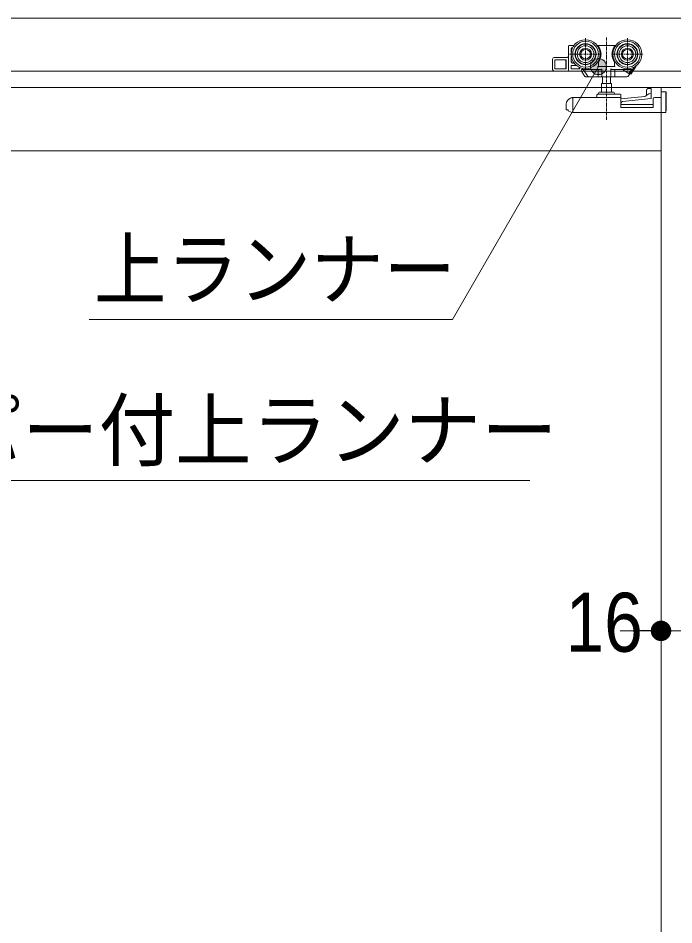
# Model space of a CAD drawing. Units: millimetres, scale not verified. Extents: x -6062 to 6062, y -3045 to 3045.
# Drawn here: x -4287 to -3880, y -163 to 400 of the extents above; entities that cross this region are included whole.
import ezdxf
from ezdxf.enums import TextEntityAlignment as Align

# ---------------------------------------------------------------- set-up
doc = ezdxf.new("R2010")
doc.units = ezdxf.units.MM
doc.header["$LTSCALE"] = 20
doc.header["$PDMODE"] = 32
doc.header["$PDSIZE"] = 10
doc.linetypes.add('USER1', pattern=[2.91, 1.76, -0.4, 0.35, -0.4])
for name, color, linetype, lineweight in [('0-0_3一般', 7, 'Continuous', 15), ('0-1_2寸法-2', 7, 'Continuous', 15), ('0-2_0', 7, 'Continuous', 25), ('0-5_2寸法-3', 7, 'Continuous', 15)]:
    doc.layers.add(name, color=color, linetype=linetype, lineweight=lineweight)
doc.layers.add('0-3_Defpoints', color=7, linetype='Continuous')
doc.styles.add('ＭＳ Ｐゴシック', font='')
doc.styles.get('ＭＳ Ｐゴシック').set_extended_font_data('MS PGothic')

# ---------------------------------------------------------------- blocks, each defined once
blk = doc.blocks.new('グループ-18')
at = {"layer": '0-0_3一般'}
for p, q in [((8736.5, 8000), (-60103.5, 8000)), ((7030, 8000), (-58230, 8000)), ((-43080.5, 7662), (-43138, 7662)), ((-42778, 7662), (-42795.5, 7662)), ((-42778, 7659.3), (-42778, 7654.4)), ((-42560.5, 7662), (-42578, 7662)), ((-42578, 7654.4), (-42578, 7659.3)), ((-43148, 7352), (-43148, 7652)), ((-43116, 7622), (-43116, 7578.7)), ((-43099.2, 7632), (-43106, 7632)), ((-42778, 7654.4), (-42778, 7634.4)), ((-42578, 7634.4), (-42578, 7654.4)), ((-43348, 7492), (-43348, 7362)), ((-43328, 7512), (-43168, 7512)), ((-43181.6, 7372), (-43181.6, 7482)), ((-43116, 7525.2), (-43116, 7452)), ((-43106, 7442), (-43080.5, 7442)), ((-42787.8, 7452.4), (-42788, 7452.5)), ((-42578, 7398), (-42578, 7449.5)), ((-42568.2, 7452.4), (-42568, 7452.5)), ((-58230, 7340), (7030, 7340)), ((-43148, 7342), (-43328, 7342)), ((-43148, 7352), (-43148, 7342)), ((-43148, 7342), (-42998.9, 7342)), ((-43118, 7412), (-43051.1, 7412)), ((-42998.9, 7342), (-42977, 7342)), ((-42988.9, 7342), (-42946.4, 7276.5)), ((-42975.1, 7375.8), (-42972.6, 7372)), ((-42966.1, 7362), (-42914.2, 7282)), ((-42960.7, 7362), (-42750, 7362)), ((-42788, 7398), (-42778, 7398)), ((-42781.9, 7362), (-42781.9, 7282)), ((-42734.3, 7371.5), (-42734.2, 7372)), ((-42734.2, 7282), (-42734.2, 7372)), ((-42621.8, 7372), (-42621.8, 7282)), ((-42606.5, 7362), (-42606, 7362)), ((-42606, 7362), (-42359.6, 7362)), ((-42578, 7398), (-42568, 7398)), ((-42574.1, 7362), (-42574.1, 7282)), ((-42477.8, 7362), (-42399.2, 7310.9)), ((-42366, 7362), (-42399.2, 7310.9)), ((-42388.3, 7309.4), (-42351.2, 7366.5)), ((-42374.4, 7303.3), (-42324.5, 7380.1)), ((-42351.2, 7366.5), (-42334.2, 7392.7)), ((-42324.5, 7380.1), (-42309, 7403.9)), ((-42312.5, 7406.1), (-42309, 7403.9)), ((-42902.2, 7272), (-42907.7, 7272)), ((-42902.2, 7272), (-42776, 7272)), ((-42776.3, 7272), (-42776, 7272)), ((-42776, 7272), (-42731.7, 7272)), ((-42731.9, 7272.1), (-42731.7, 7272)), ((-42731.7, 7272), (-42624.3, 7272)), ((-42727.5, 7190), (-42727.5, 7272)), ((-42628.5, 7272), (-42628.5, 7190)), ((-42624.1, 7272.1), (-42624.3, 7272)), ((-42624.3, 7272), (-42580, 7272)), ((-42580, 7272), (-42423.4, 7272)), ((-42579.7, 7272), (-42580, 7272)), ((-42406.7, 7281.1), (-42388.3, 7309.4)), ((-42398.8, 7311.1), (-42399.2, 7310.9)), ((-42374.4, 7303.3), (-42387, 7311.4)), ((-41680, 7140), (-58240, 7140)), ((-42741, 7080), (-42741, 7190)), ((-42741, 7190), (-42615, 7190)), ((-42615, 7190), (-42615, 7080)), ((-42174.6, 7118.6), (-42174.3, 7119.2)), ((-42162.4, 7124.7), (-42162, 7124.7)), ((-42162, 7124.7), (-42122.4, 7124.7)), ((-42122, 7124.4), (-42122, 7124.4)), ((-42000, -39750), (-42000, 7140)), ((-42000, 7140), (-42000, -39750)), ((-43117.4, 7008.7), (-43126.1, 7005.4)), ((-43117.4, 7008.7), (-43107.5, 7012.4)), ((-43099.7, 7015.3), (-43107.5, 7012.4)), ((-43098, 7006.3), (-43098, 7006)), ((-43098, 7006), (-43098, 6826)), ((-42508, 7016), (-43096.2, 7016)), ((-42798, 7046), (-42798, 7026)), ((-42731.3, 7056), (-42788, 7056)), ((-42590, 7080), (-42766, 7080)), ((-42731.3, 7056), (-42624.7, 7056)), ((-42508, 7056), (-42624.7, 7056)), ((-42498, 7026), (-42498, 7046)), ((-42498, 7026), (-42498, 7006)), ((-42498, 6888), (-42498, 7006)), ((-42182, 7092), (-42182, 7040.2)), ((-42098, 6888), (-42098, 6996)), ((-42078, 7016), (-41998, 7016)), ((-41998, 7016), (-41998, 7086)), ((-41936, 7074), (-41936, 6860)), ((-42498, 6926), (-42098, 6926)), ((-42498, 6888), (-42098, 6888)), ((-43152.6, 6860), (-43152.6, 6846.5)), ((-43152.6, 6846.5), (-43117.4, 6833.3)), ((-43098, 6826), (-43117.4, 6833.3)), ((-41938, 6826), (-43098, 6826)), ((-42000, 6350), (-57920, 6350))]:
    blk.add_line(p, q, dxfattribs=at)
at = {"layer": '0-0_3一般', "linetype": 'USER1'}
for p, q in [((-42938, 7750), (-42938, 7354)), ((-42678, 7758.4), (-42678, 6738.4)), ((-42418, 7750), (-42418, 7354)), ((-43136, 7552), (-42740, 7552)), ((-42616, 7552), (-42220, 7552))]:
    blk.add_line(p, q, dxfattribs=at)
at = {"layer": '0-0_3一般'}
for points in [[(-42578, 7659.3), (-42578, 7662), (-42778, 7662), (-42778, 7659.3)], [(-42778, 7449.5), (-42778.3, 7449.6), (-42778.5, 7449.7), (-42778.8, 7449.7), (-42779, 7449.8), (-42779.3, 7449.9), (-42779.5, 7449.9), (-42779.8, 7450), (-42780, 7450.1), (-42780.3, 7450.2), (-42780.5, 7450.2), (-42780.8, 7450.3), (-42781, 7450.4), (-42781.3, 7450.5), (-42781.5, 7450.5), (-42781.8, 7450.6), (-42782, 7450.7), (-42782.3, 7450.8), (-42782.5, 7450.8), (-42782.8, 7450.9), (-42783, 7451), (-42783.3, 7451.1), (-42783.5, 7451.1), (-42783.8, 7451.2), (-42784, 7451.3), (-42784.3, 7451.4), (-42784.5, 7451.4), (-42784.8, 7451.5), (-42785, 7451.6), (-42785.3, 7451.7), (-42785.5, 7451.7), (-42785.8, 7451.8), (-42786, 7451.9), (-42786.3, 7452), (-42786.5, 7452), (-42786.8, 7452.1), (-42787, 7452.2), (-42787.3, 7452.3), (-42787.5, 7452.3), (-42787.8, 7452.4)], [(-42778, 7449.5), (-42778, 7398), (-42578, 7398)], [(-42578, 7449.5), (-42577.7, 7449.6), (-42577.5, 7449.7), (-42577.2, 7449.7), (-42577, 7449.8), (-42576.7, 7449.9), (-42576.5, 7449.9), (-42576.2, 7450), (-42576, 7450.1), (-42575.7, 7450.2), (-42575.5, 7450.2), (-42575.2, 7450.3), (-42575, 7450.4), (-42574.7, 7450.5), (-42574.5, 7450.5), (-42574.2, 7450.6), (-42574, 7450.7), (-42573.7, 7450.8), (-42573.5, 7450.8), (-42573.2, 7450.9), (-42573, 7451), (-42572.7, 7451.1), (-42572.5, 7451.1), (-42572.2, 7451.2), (-42572, 7451.3), (-42571.7, 7451.4), (-42571.5, 7451.4), (-42571.2, 7451.5), (-42571, 7451.6), (-42570.7, 7451.7), (-42570.5, 7451.7), (-42570.2, 7451.8), (-42570, 7451.9), (-42569.7, 7452), (-42569.5, 7452), (-42569.2, 7452.1), (-42569, 7452.2), (-42568.7, 7452.3), (-42568.5, 7452.3), (-42568.2, 7452.4)], [(-43021.8, 7392.7), (-43008.4, 7372), (-43118, 7372), (-43118, 7412)], [(-42988.9, 7352), (-42988.9, 7362), (-42966.1, 7362), (-42972.6, 7372)], [(-42750, 7362), (-42749.5, 7362), (-42749, 7362), (-42748.5, 7362.1), (-42748, 7362.1), (-42747.5, 7362.2), (-42747, 7362.3), (-42746.4, 7362.4), (-42745.9, 7362.5), (-42745.4, 7362.6), (-42744.9, 7362.7), (-42744.4, 7362.8), (-42743.9, 7363), (-42743.4, 7363.1), (-42742.9, 7363.3), (-42742.4, 7363.5), (-42741.9, 7363.7), (-42741.3, 7363.9), (-42740.8, 7364.1), (-42740.3, 7364.3), (-42739.8, 7364.5), (-42739.3, 7364.8), (-42738.8, 7365), (-42738.4, 7365.3), (-42737.9, 7365.6), (-42737.5, 7365.9), (-42737.1, 7366.2), (-42736.8, 7366.5), (-42736.4, 7366.9), (-42736.1, 7367.2), (-42735.8, 7367.6), (-42735.6, 7368), (-42735.3, 7368.4), (-42735.1, 7368.8), (-42734.9, 7369.2), (-42734.8, 7369.6), (-42734.6, 7370.1), (-42734.5, 7370.5), (-42734.4, 7371), (-42734.3, 7371.5)], [(-42621.8, 7372), (-42621.7, 7371.5), (-42621.6, 7371), (-42621.5, 7370.5), (-42621.4, 7370.1), (-42621.2, 7369.6), (-42621.1, 7369.2), (-42620.9, 7368.8), (-42620.7, 7368.4), (-42620.4, 7368), (-42620.2, 7367.6), (-42619.9, 7367.2), (-42619.6, 7366.9), (-42619.2, 7366.5), (-42618.9, 7366.2), (-42618.5, 7365.9), (-42618.1, 7365.6), (-42617.6, 7365.3), (-42617.2, 7365), (-42616.7, 7364.8), (-42616.2, 7364.5), (-42615.7, 7364.3), (-42615.2, 7364.1), (-42614.7, 7363.9), (-42614.1, 7363.7), (-42613.6, 7363.5), (-42613.1, 7363.3), (-42612.6, 7363.1), (-42612.1, 7363), (-42611.6, 7362.8), (-42611.1, 7362.7), (-42610.6, 7362.6), (-42610.1, 7362.5), (-42609.6, 7362.4), (-42609, 7362.3), (-42608.5, 7362.2), (-42608, 7362.1), (-42607.5, 7362.1), (-42607, 7362), (-42606.5, 7362)], [(-42938, 7272), (-42907.7, 7272), (-42914.2, 7282)], [(-42781.9, 7282), (-42781.9, 7281.7), (-42781.9, 7281.3), (-42781.8, 7281), (-42781.8, 7280.7), (-42781.7, 7280.4), (-42781.7, 7280.1), (-42781.6, 7279.8), (-42781.6, 7279.4), (-42781.5, 7279.1), (-42781.4, 7278.8), (-42781.4, 7278.5), (-42781.3, 7278.2), (-42781.2, 7277.9), (-42781.1, 7277.6), (-42781, 7277.3), (-42780.9, 7276.9), (-42780.8, 7276.6), (-42780.7, 7276.3), (-42780.6, 7276), (-42780.4, 7275.7), (-42780.3, 7275.4), (-42780.2, 7275.1), (-42780, 7274.8), (-42779.8, 7274.6), (-42779.7, 7274.3), (-42779.5, 7274.1), (-42779.3, 7273.8), (-42779.1, 7273.6), (-42778.9, 7273.4), (-42778.7, 7273.2), (-42778.5, 7273), (-42778.2, 7272.9), (-42778, 7272.7), (-42777.7, 7272.6), (-42777.5, 7272.4), (-42777.2, 7272.3), (-42776.9, 7272.2), (-42776.6, 7272.1), (-42776.3, 7272)], [(-42734.2, 7282), (-42734.2, 7281.7), (-42734.2, 7281.4), (-42734.2, 7281.2), (-42734.2, 7280.9), (-42734.2, 7280.6), (-42734.2, 7280.3), (-42734.2, 7280.1), (-42734.2, 7279.8), (-42734.2, 7279.5), (-42734.2, 7279.2), (-42734.2, 7278.9), (-42734.2, 7278.7), (-42734.2, 7278.4), (-42734.2, 7278.1), (-42734.1, 7277.8), (-42734.1, 7277.5), (-42734.1, 7277.2), (-42734.1, 7276.9), (-42734.1, 7276.7), (-42734.1, 7276.4), (-42734.1, 7276.1), (-42734.1, 7275.8), (-42734, 7275.5), (-42734, 7275.3), (-42733.9, 7275), (-42733.9, 7274.7), (-42733.8, 7274.5), (-42733.7, 7274.3), (-42733.6, 7274), (-42733.5, 7273.8), (-42733.3, 7273.6), (-42733.2, 7273.4), (-42733, 7273.2), (-42732.9, 7273), (-42732.7, 7272.8), (-42732.5, 7272.6), (-42732.3, 7272.4), (-42732.1, 7272.3), (-42731.9, 7272.1)], [(-42621.8, 7282), (-42621.8, 7281.7), (-42621.8, 7281.4), (-42621.8, 7281.2), (-42621.8, 7280.9), (-42621.8, 7280.6), (-42621.8, 7280.3), (-42621.8, 7280.1), (-42621.8, 7279.8), (-42621.8, 7279.5), (-42621.8, 7279.2), (-42621.8, 7278.9), (-42621.8, 7278.7), (-42621.8, 7278.4), (-42621.8, 7278.1), (-42621.9, 7277.8), (-42621.9, 7277.5), (-42621.9, 7277.2), (-42621.9, 7276.9), (-42621.9, 7276.7), (-42621.9, 7276.4), (-42621.9, 7276.1), (-42621.9, 7275.8), (-42622, 7275.5), (-42622, 7275.3), (-42622.1, 7275), (-42622.1, 7274.7), (-42622.2, 7274.5), (-42622.3, 7274.3), (-42622.4, 7274), (-42622.5, 7273.8), (-42622.7, 7273.6), (-42622.8, 7273.4), (-42623, 7273.2), (-42623.1, 7273), (-42623.3, 7272.8), (-42623.5, 7272.6), (-42623.7, 7272.4), (-42623.9, 7272.3), (-42624.1, 7272.1)], [(-42574.1, 7282), (-42574.1, 7281.7), (-42574.1, 7281.3), (-42574.2, 7281), (-42574.2, 7280.7), (-42574.3, 7280.4), (-42574.3, 7280.1), (-42574.4, 7279.8), (-42574.4, 7279.4), (-42574.5, 7279.1), (-42574.6, 7278.8), (-42574.6, 7278.5), (-42574.7, 7278.2), (-42574.8, 7277.9), (-42574.9, 7277.6), (-42575, 7277.3), (-42575.1, 7276.9), (-42575.2, 7276.6), (-42575.3, 7276.3), (-42575.4, 7276), (-42575.6, 7275.7), (-42575.7, 7275.4), (-42575.8, 7275.1), (-42576, 7274.8), (-42576.2, 7274.6), (-42576.3, 7274.3), (-42576.5, 7274.1), (-42576.7, 7273.8), (-42576.9, 7273.6), (-42577.1, 7273.4), (-42577.3, 7273.2), (-42577.5, 7273), (-42577.8, 7272.9), (-42578, 7272.7), (-42578.3, 7272.6), (-42578.5, 7272.4), (-42578.8, 7272.3), (-42579.1, 7272.2), (-42579.4, 7272.1), (-42579.7, 7272)], [(-42388.3, 7309.4), (-42388.1, 7309.7), (-42388, 7310), (-42387.9, 7310.2), (-42387.8, 7310.5), (-42387.8, 7310.7), (-42387.8, 7311), (-42387.8, 7311.2), (-42387.8, 7311.4), (-42387.9, 7311.5), (-42388, 7311.7), (-42388.2, 7311.8), (-42388.4, 7312), (-42388.6, 7312.1), (-42388.9, 7312.2), (-42389.2, 7312.2), (-42389.5, 7312.3), (-42389.8, 7312.3), (-42390.2, 7312.4), (-42390.6, 7312.4), (-42391.1, 7312.4), (-42391.5, 7312.3), (-42392, 7312.3), (-42392.5, 7312.3), (-42392.9, 7312.2), (-42393.3, 7312.2), (-42393.8, 7312.1), (-42394.2, 7312.1), (-42394.6, 7312), (-42395, 7312), (-42395.4, 7311.9), (-42395.8, 7311.8), (-42396.2, 7311.8), (-42396.6, 7311.7), (-42397, 7311.6), (-42397.4, 7311.5), (-42397.8, 7311.4), (-42398.1, 7311.3), (-42398.5, 7311.2), (-42398.8, 7311.1)], [(-42181.9, 7092.1), (-42181.9, 7092.8), (-42181.8, 7093.5), (-42181.8, 7094.2), (-42181.8, 7094.9), (-42181.7, 7095.6), (-42181.7, 7096.3), (-42181.6, 7097), (-42181.6, 7097.8), (-42181.5, 7098.5), (-42181.4, 7099.2), (-42181.3, 7099.9), (-42181.2, 7100.6), (-42181, 7101.3), (-42180.9, 7102), (-42180.7, 7102.7), (-42180.6, 7103.4), (-42180.4, 7104), (-42180.2, 7104.7), (-42180.1, 7105.4), (-42179.9, 7106.1), (-42179.7, 7106.8), (-42179.4, 7107.5), (-42179.2, 7108.2), (-42179, 7108.9), (-42178.7, 7109.5), (-42178.5, 7110.2), (-42178.3, 7110.9), (-42178, 7111.5), (-42177.7, 7112.2), (-42177.4, 7112.8), (-42177.2, 7113.5), (-42176.9, 7114.1), (-42176.6, 7114.8), (-42176.3, 7115.4), (-42175.9, 7116.1), (-42175.6, 7116.7), (-42175.3, 7117.3), (-42175, 7118), (-42174.6, 7118.6)], [(-42174.2, 7119.2), (-42174.1, 7119.5), (-42173.9, 7119.8), (-42173.7, 7120.1), (-42173.5, 7120.4), (-42173.3, 7120.6), (-42173.1, 7120.9), (-42172.9, 7121.1), (-42172.7, 7121.4), (-42172.4, 7121.6), (-42172.2, 7121.8), (-42171.9, 7122), (-42171.7, 7122.2), (-42171.4, 7122.4), (-42171.1, 7122.6), (-42170.8, 7122.8), (-42170.5, 7122.9), (-42170.1, 7123.1), (-42169.8, 7123.2), (-42169.5, 7123.3), (-42169.1, 7123.4), (-42168.7, 7123.5), (-42168.4, 7123.6), (-42168, 7123.7), (-42167.7, 7123.8), (-42167.3, 7123.9), (-42167, 7124), (-42166.6, 7124.1), (-42166.2, 7124.2), (-42165.9, 7124.2), (-42165.5, 7124.3), (-42165.2, 7124.3), (-42164.8, 7124.4), (-42164.5, 7124.5), (-42164.1, 7124.5), (-42163.8, 7124.5), (-42163.4, 7124.6), (-42163.1, 7124.6), (-42162.7, 7124.6), (-42162.4, 7124.7)], [(-42122.4, 7124.7), (-42122.3, 7124.7), (-42122.3, 7124.7), (-42122.3, 7124.7), (-42122.3, 7124.7), (-42122.3, 7124.7), (-42122.3, 7124.7), (-42122.3, 7124.7), (-42122.3, 7124.7), (-42122.2, 7124.7), (-42122.2, 7124.7), (-42122.2, 7124.7), (-42122.2, 7124.6), (-42122.2, 7124.6), (-42122.2, 7124.6), (-42122.2, 7124.6), (-42122.2, 7124.6), (-42122.2, 7124.6), (-42122.1, 7124.6), (-42122.1, 7124.6), (-42122.1, 7124.6), (-42122.1, 7124.6), (-42122.1, 7124.6), (-42122.1, 7124.6), (-42122.1, 7124.6), (-42122.1, 7124.6), (-42122.1, 7124.5), (-42122.1, 7124.5), (-42122.1, 7124.5), (-42122, 7124.5), (-42122, 7124.5), (-42122, 7124.5), (-42122, 7124.5), (-42122, 7124.5), (-42122, 7124.5), (-42122, 7124.4), (-42122, 7124.4), (-42122, 7124.4), (-42122, 7124.4), (-42122, 7124.4)], [(-42122, 7062.3), (-42122, 7116), (-42122, 7122.8), (-42122, 7124.4)], [(-25440, -39750), (-25440, 7140), (-42000, 7140)], [(-43107.5, 7012.4), (-43107.2, 7012.3), (-43106.9, 7012.2), (-43106.6, 7012.1), (-43106.3, 7012), (-43106, 7012), (-43105.7, 7011.8), (-43105.4, 7011.7), (-43105.1, 7011.6), (-43104.8, 7011.5), (-43104.5, 7011.4), (-43104.2, 7011.3), (-43103.9, 7011.2), (-43103.6, 7011.1), (-43103.3, 7011), (-43103, 7010.9), (-43102.7, 7010.7), (-43102.4, 7010.6), (-43102.1, 7010.5), (-43101.8, 7010.4), (-43101.5, 7010.2), (-43101.2, 7010.1), (-43100.9, 7010), (-43100.6, 7009.8), (-43100.4, 7009.7), (-43100.1, 7009.5), (-43099.9, 7009.3), (-43099.6, 7009.2), (-43099.4, 7009), (-43099.2, 7008.8), (-43099.1, 7008.5), (-43098.9, 7008.3), (-43098.7, 7008.1), (-43098.6, 7007.9), (-43098.5, 7007.6), (-43098.4, 7007.4), (-43098.3, 7007.1), (-43098.2, 7006.8), (-43098.1, 7006.6), (-43098, 7006.3)], [(-42152, 7059.1), (-42202, 7027.6), (-42498, 6996)], [(-42480.1, 6963.7), (-42122, 7002), (-42122, 7062.3), (-42152, 7059.1)], [(-41938, 6826), (-41938, 7086), (-41998, 7086)], [(-41936, 7074), (-41936, 7084), (-41938, 7084)], [(-43178, 6930.5), (-43178, 6860), (-43152.6, 6860)], [(-41936, 6860), (-41936.6, 6853.7), (-41938, 6848.8)]]:
    blk.add_lwpolyline(points, dxfattribs=at)
blk.add_lwpolyline([(-43318, 7372), (-43318, 7482), (-43178, 7482), (-43178, 7372)], close=True, dxfattribs=at)
for centre, radius in [((-42938, 7552), 180), ((-42938, 7552), 160), ((-42938, 7552), 130), ((-42938, 7552), 126), ((-42418, 7552), 180), ((-42418, 7552), 160), ((-42418, 7552), 130), ((-42418, 7552), 126), ((-42938, 7552), 104), ((-42938, 7552), 74), ((-42938, 7552), 60), ((-42418, 7552), 104), ((-42418, 7552), 74), ((-42418, 7552), 60)]:
    blk.add_circle(centre, radius, dxfattribs=at)
for centre, radius, start, end in [((-43138, 7652), 10, 90, 180), ((-43106, 7622), 10, 90, 180), ((-42938, 7552), 190, 327.3631, 32.6369), ((-42418, 7552), 190, 147.3631, 212.6369), ((-43328, 7492), 20, 90, 180), ((-43168, 7532), 20, 270, 0), ((-43096, 7462), 20, 180, 270), ((-43106, 7452), 10, 180, 270), ((-43328, 7362), 20, 180, 270), ((-42998.9, 7352), 10, 270, 0), ((-42960.7, 7372), 10, 213, 270), ((-42359.6, 7372), 10, 270, 327), ((-42938, 7282), 10, 213, 270), ((-42902.2, 7282), 10, 213, 270), ((-42423.4, 7292), 20, 270, 327), ((-43098, 6930.5), 80, 110.55605, 180), ((-43096.2, 7006), 10, 90, 110.55605), ((-42808, 7026), 10, 270, 0), ((-42788, 7046), 10, 90, 180), ((-42766, 7068), 12, 90, 180), ((-42766, 7068), 12, 180, 270), ((-42590, 7068), 12, 0, 90), ((-42590, 7068), 12, 270, 0), ((-42508, 7046), 10, 0, 90), ((-42508, 7006), 10, 0, 90), ((-42078, 6996), 20, 90, 180), ((-42478, 6943.8), 20, 96.10164, 180)]:
    blk.add_arc(centre, radius, start, end, dxfattribs=at)
blk = doc.blocks.new('_Dot')
at = {"layer": '0-2_0'}
blk.add_line((-10, 0), (-20, 0), dxfattribs=at)
for points in [[(0, 0), (-5.36, 8.44), (-4.26, 9.05)], [(0, 0), (-4.26, 9.05), (-3.09, 9.51)], [(0, 0), (-3.09, 9.51), (-1.87, 9.82)], [(0, 0), (-1.87, 9.82), (-0.63, 9.98)], [(0, 0), (-0.63, 9.98), (0.63, 9.98)], [(0, 0), (0.63, 9.98), (1.87, 9.82)], [(0, 0), (1.87, 9.82), (3.09, 9.51)], [(0, 0), (3.09, 9.51), (4.26, 9.05)], [(0, 0), (4.26, 9.05), (5.36, 8.44)], [(0, 0), (-10, 0), (-9.92, 1.25)], [(0, 0), (-9.92, -1.25), (-10, 0)], [(0, 0), (-9.92, 1.25), (-9.69, 2.49)], [(0, 0), (-9.69, -2.49), (-9.92, -1.25)], [(0, 0), (-9.69, 2.49), (-9.3, 3.68)], [(0, 0), (-9.3, -3.68), (-9.69, -2.49)], [(0, 0), (-9.3, 3.68), (-8.76, 4.82)], [(0, 0), (-8.76, -4.82), (-9.3, -3.68)], [(0, 0), (-8.76, 4.82), (-8.09, 5.88)], [(0, 0), (-8.09, -5.88), (-8.76, -4.82)], [(0, 0), (-8.09, 5.88), (-7.29, 6.85)], [(0, 0), (-7.29, -6.85), (-8.09, -5.88)], [(0, 0), (-7.29, 6.85), (-6.37, 7.71)], [(0, 0), (-6.37, -7.71), (-7.29, -6.85)], [(0, 0), (-6.37, 7.71), (-5.36, 8.44)], [(0, 0), (-5.36, -8.44), (-6.37, -7.71)], [(0, 0), (-4.26, -9.05), (-5.36, -8.44)], [(0, 0), (-3.09, -9.51), (-4.26, -9.05)], [(0, 0), (-1.87, -9.82), (-3.09, -9.51)], [(0, 0), (-0.63, -9.98), (-1.87, -9.82)], [(0, 0), (0.63, -9.98), (-0.63, -9.98)], [(0, 0), (5.36, 8.44), (6.37, 7.71)], [(0, 0), (6.37, 7.71), (7.29, 6.85)], [(0, 0), (7.29, 6.85), (8.09, 5.88)], [(0, 0), (8.09, 5.88), (8.76, 4.82)], [(0, 0), (8.76, 4.82), (9.3, 3.68)], [(0, 0), (9.3, 3.68), (9.69, 2.49)], [(0, 0), (9.69, 2.49), (9.92, 1.25)], [(0, 0), (9.92, 1.25), (10, 0)], [(0, 0), (1.87, -9.82), (0.63, -9.98)], [(0, 0), (3.09, -9.51), (1.87, -9.82)], [(0, 0), (4.26, -9.05), (3.09, -9.51)], [(0, 0), (5.36, -8.44), (4.26, -9.05)], [(0, 0), (6.37, -7.71), (5.36, -8.44)], [(0, 0), (7.29, -6.85), (6.37, -7.71)], [(0, 0), (8.09, -5.88), (7.29, -6.85)], [(0, 0), (8.76, -4.82), (8.09, -5.88)], [(0, 0), (9.3, -3.68), (8.76, -4.82)], [(0, 0), (9.69, -2.49), (9.3, -3.68)], [(0, 0), (9.92, -1.25), (9.69, -2.49)], [(0, 0), (10, 0), (9.92, -1.25)]]:
    blk.add_solid(points, dxfattribs=at)

msp = doc.modelspace()

# ---------------------------------------------------------------- hatches: boundary and pattern name
at = {"layer": '0-5_2寸法-3'}
msp.add_hatch(color=256, dxfattribs=at).paths.add_polyline_path([(-3921.39, 369.9, 1), (-3931.41, 369.9, 1)])

# ---------------------------------------------------------------- linework, layer by layer
at = {"layer": '0-1_2寸法-2'}
for p, q in [((-3887.5, 39.43), (-3887.3, 39.43)), ((-3900.21, 19.43), (-3912.92, 19.43)), ((-3887.5, 19.43), (-3871.5, 19.43))]:
    msp.add_line(p, q, dxfattribs=at)
at = {"layer": '0-3_Defpoints'}
msp.add_point((-3887.5, 19.43), dxfattribs=at)
at = {"layer": '0-5_2寸法-3'}
for points in [[(-3968.94, 112.79), (-4617.78, 112.79), (-4471.01, 367)], [(-4243.02, 212.79), (-4017.1, 212.79), (-3926.4, 369.9)]]:
    msp.add_lwpolyline(points, dxfattribs=at)
msp.add_circle((-3926.4, 369.9), 5.01, dxfattribs=at)

# ---------------------------------------------------------------- block references
at = {"layer": '0-0_3一般', "xscale": 0.05, "yscale": 0.05}
msp.add_blockref('グループ-18', (-1787.5, 0), dxfattribs=at)
at = {"layer": '0-1_2寸法-2', "xscale": 0.6356201, "yscale": 0.6356201}
msp.add_blockref('_Dot', (-3887.5, 19.43), dxfattribs=at)

# ---------------------------------------------------------------- texts
at = {"layer": '0-1_2寸法-2', "style": 'ＭＳ Ｐゴシック', "width": 0.9}
msp.add_text('16', height=36.66, dxfattribs=at).set_placement((-3946.83, -4.53), align=Align.BOTTOM_LEFT)
at = {"layer": '0-5_2寸法-3', "style": 'ＭＳ Ｐゴシック'}
for s, height, width, p in [('上ランナー', 36.66, 0.9, (-4239.99, 214.76)), ('ダブルダンパー付上ランナー', 36.69, 0.95, (-4569.87, 114.76))]:
    msp.add_text(s, height=height, dxfattribs=dict(at, width=width)).set_placement(p, align=Align.BOTTOM_LEFT)

doc.saveas('drawing.dxf')
